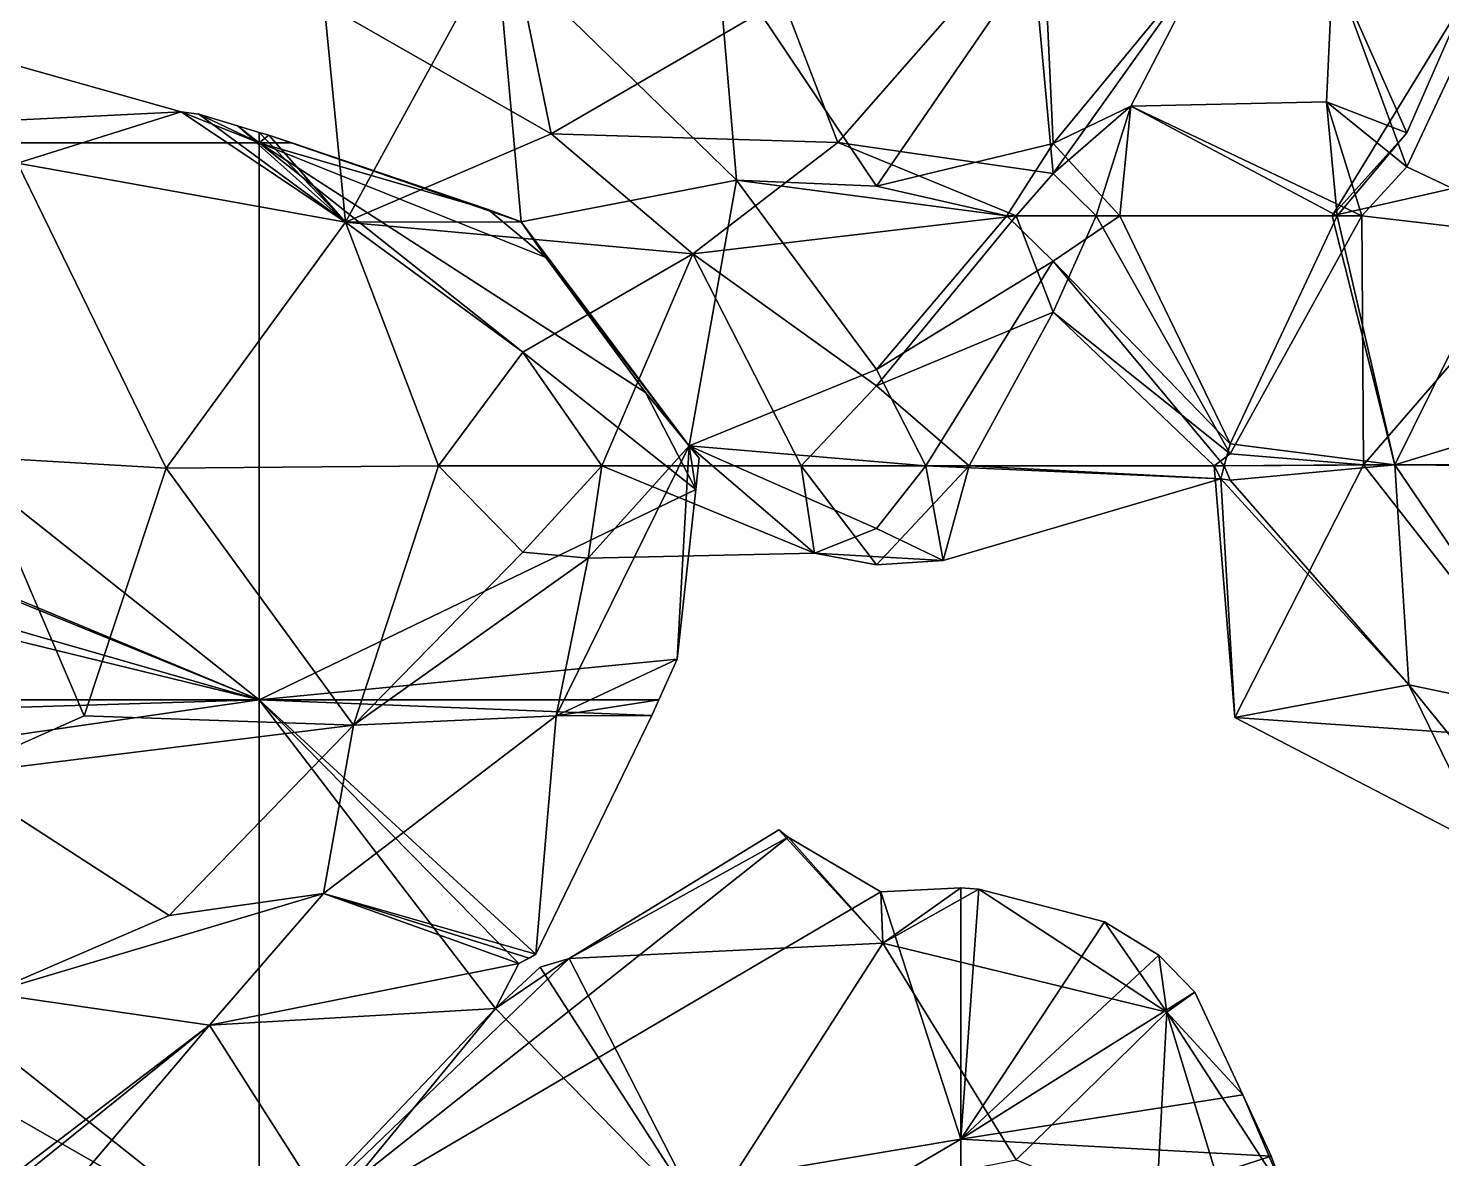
# Model space of a CAD drawing. Extents: x 290034 to 295698, y 4553723 to 4561693.
# Drawn here: x 293803.6 to 293904.3, y 4558483.4 to 4558563.9 of the extents above; entities that cross this region are included whole.
import ezdxf

# ---------------------------------------------------------------- set-up
doc = ezdxf.new("R2010")
doc.units = 0
doc.layers.add('Au_ppm_Pref_-_0_2', color=7, linetype='CONTINUOUS')

msp = doc.modelspace()

# ---------------------------------------------------------------- linework, layer by layer
at = {"layer": 'Au_ppm_Pref_-_0_2'}
for points in [[(293896.49, 4558568.38, 1942.16), (293901.78, 4558554.06, 1940.99), (293910.86, 4558573.45, 1940.48)], [(293910.86, 4558573.45, 1940.48), (293901.78, 4558554.06, 1940.99), (293912.62, 4558548.92, 1937.34)], [(293874.94, 4558571.44, 1937.21), (293857.31, 4558566, 1934.6), (293861.24, 4558555.79, 1936.67)], [(293876.58, 4558553.57, 1941.16), (293874.94, 4558571.44, 1937.21), (293861.24, 4558555.79, 1936.67)], [(293876.58, 4558553.57, 1941.16), (293887.79, 4558569.32, 1942.16), (293874.94, 4558571.44, 1937.21)], [(293863.99, 4558552.66, 1947.4), (293852.61, 4558569.62, 1947.11), (293875.92, 4558570.03, 1947.24)], [(293863.99, 4558552.66, 1947.4), (293875.92, 4558570.03, 1947.24), (293876.58, 4558555.72, 1943.88)], [(293887.79, 4558569.32, 1942.16), (293876.58, 4558555.72, 1943.88), (293875.92, 4558570.03, 1947.24)], [(293826.17, 4558550.11, 1942), (293824.63, 4558565.63, 1935.9), (293836.92, 4558569.78, 1943.77)], [(293826.17, 4558550.11, 1942), (293836.92, 4558569.78, 1943.77), (293838.67, 4558550.13, 1947.88)], [(293852.61, 4558569.62, 1947.11), (293854.01, 4558553.09, 1944.24), (293836.92, 4558569.78, 1943.77)], [(293836.92, 4558569.78, 1943.77), (293854.01, 4558553.09, 1944.24), (293838.67, 4558550.13, 1947.88)], [(293852.61, 4558569.62, 1947.11), (293863.99, 4558552.66, 1947.4), (293854.01, 4558553.09, 1944.24)], [(293876.58, 4558553.57, 1941.16), (293882.1, 4558558.37, 1942.16), (293887.79, 4558569.32, 1942.16)], [(293887.79, 4558569.32, 1942.16), (293882.1, 4558558.37, 1942.16), (293876.58, 4558555.72, 1943.88)], [(293896.49, 4558568.38, 1942.16), (293901.78, 4558556.46, 1944.12), (293896.04, 4558558.69, 1942.16)], [(293896.49, 4558568.38, 1942.16), (293896.04, 4558558.69, 1942.16), (293901.78, 4558554.06, 1940.99)], [(293896.49, 4558568.38, 1942.16), (293906.06, 4558566.31, 1947.29), (293901.78, 4558556.46, 1944.12)], [(293840.81, 4558556.41, 1937.22), (293838.56, 4558567.38, 1930.2), (293824.63, 4558565.63, 1935.9)], [(293840.81, 4558556.41, 1937.22), (293857.31, 4558566, 1934.6), (293838.56, 4558567.38, 1930.2)], [(293840.81, 4558556.41, 1937.22), (293861.24, 4558555.79, 1936.67), (293857.31, 4558566, 1934.6)], [(293901.78, 4558556.46, 1944.12), (293906.06, 4558566.31, 1947.29), (293896.46, 4558550.56, 1948.1)], [(293896.46, 4558550.56, 1948.1), (293906.06, 4558566.31, 1947.29), (293911.4, 4558553.95, 1950.64)], [(293840.81, 4558556.41, 1937.22), (293824.63, 4558565.63, 1935.9), (293826.17, 4558550.11, 1942)], [(293770, 4558555.75, 1946.25), (293801.55, 4558561.6, 1947.05), (293814.45, 4558557.97, 1947.7)], [(293802.8, 4558554.31, 1941.85), (293814.45, 4558557.97, 1947.7), (293801.55, 4558561.6, 1947.05)], [(293770, 4558555.75, 1946.25), (293814.45, 4558557.97, 1947.7), (293820, 4558555.75, 1948.01)], [(293802.8, 4558554.31, 1941.85), (293826.17, 4558550.11, 1942), (293814.45, 4558557.97, 1947.7)], [(293814.45, 4558557.97, 1947.7), (293815.71, 4558557.79, 1947.75), (293820, 4558555.75, 1948.01)], [(293814.45, 4558557.97, 1947.7), (293826.17, 4558550.11, 1942), (293815.71, 4558557.79, 1947.75)], [(293876.58, 4558553.57, 1941.16), (293879.63, 4558550.56, 1940.72), (293882.1, 4558558.37, 1942.16)], [(293882.1, 4558558.37, 1942.16), (293881.33, 4558550.56, 1944.4), (293876.58, 4558555.72, 1943.88)], [(293882.1, 4558558.37, 1942.16), (293879.63, 4558550.56, 1940.72), (293898.56, 4558550.56, 1940.64)], [(293882.1, 4558558.37, 1942.16), (293896.82, 4558550.56, 1944.5), (293881.33, 4558550.56, 1944.4)], [(293882.1, 4558558.37, 1942.16), (293896.04, 4558558.69, 1942.16), (293896.82, 4558550.56, 1944.5)], [(293882.1, 4558558.37, 1942.16), (293898.56, 4558550.56, 1940.64), (293896.04, 4558558.69, 1942.16)], [(293896.04, 4558558.69, 1942.16), (293901.78, 4558556.46, 1944.12), (293896.82, 4558550.56, 1944.5)], [(293896.04, 4558558.69, 1942.16), (293898.56, 4558550.56, 1940.64), (293901.78, 4558554.06, 1940.99)], [(293815.71, 4558557.79, 1947.75), (293818.47, 4558556.96, 1947.89), (293820, 4558555.75, 1948.01)], [(293818.47, 4558556.96, 1947.89), (293815.71, 4558557.79, 1947.75), (293826.17, 4558550.11, 1942)], [(293820, 4558556.49, 1947.96), (293820, 4558555.75, 1948.01), (293818.47, 4558556.96, 1947.89)], [(293820, 4558556.49, 1947.96), (293818.47, 4558556.96, 1947.89), (293826.17, 4558550.11, 1942)], [(293820.69, 4558556.3, 1948.01), (293820, 4558555.75, 1948.01), (293820, 4558556.49, 1947.96)], [(293820.69, 4558556.3, 1948.01), (293820, 4558556.49, 1947.96), (293826.17, 4558550.11, 1942)], [(293820, 4558555.75, 1948.01), (293820.69, 4558556.3, 1948.01), (293822.33, 4558555.75, 1948.13)], [(293820.69, 4558556.3, 1948.01), (293826.17, 4558550.11, 1942), (293838.67, 4558550.13, 1947.88)], [(293820.69, 4558556.3, 1948.01), (293838.67, 4558550.13, 1947.88), (293822.33, 4558555.75, 1948.13)], [(293850.9, 4558547.85, 1939.65), (293840.81, 4558556.41, 1937.22), (293826.17, 4558550.11, 1942)], [(293861.24, 4558555.79, 1936.67), (293840.81, 4558556.41, 1937.22), (293850.9, 4558547.85, 1939.65)], [(293901.78, 4558556.46, 1944.12), (293896.46, 4558550.56, 1948.1), (293896.82, 4558550.56, 1944.5)], [(293770, 4558555.75, 1946.25), (293820, 4558516.06, 1951.59), (293770, 4558536.87, 1947.18)], [(293770, 4558555.75, 1946.25), (293820, 4558555.75, 1948.01), (293820, 4558516.06, 1951.59)], [(293820, 4558555.75, 1948.01), (293851.11, 4558531.06, 1951.36), (293820, 4558516.06, 1951.59)], [(293836.33, 4558551.02, 1949.19), (293820, 4558555.75, 1948.01), (293822.33, 4558555.75, 1948.13)], [(293836.33, 4558551.02, 1949.19), (293840.44, 4558547.58, 1949.65), (293820, 4558555.75, 1948.01)], [(293840.44, 4558547.58, 1949.65), (293847.53, 4558537.96, 1950.69), (293820, 4558555.75, 1948.01)], [(293847.53, 4558537.96, 1950.69), (293851.11, 4558531.06, 1951.36), (293820, 4558555.75, 1948.01)], [(293822.33, 4558555.75, 1948.13), (293838.67, 4558550.13, 1947.88), (293836.33, 4558551.02, 1949.19)], [(293861.24, 4558555.79, 1936.67), (293850.9, 4558547.85, 1939.65), (293873.93, 4558550.56, 1940.91)], [(293876.58, 4558553.57, 1941.16), (293861.24, 4558555.79, 1936.67), (293873.93, 4558550.56, 1940.91)], [(293863.99, 4558552.66, 1947.4), (293876.58, 4558555.72, 1943.88), (293873.27, 4558550.56, 1943.72)], [(293881.33, 4558550.56, 1944.4), (293873.27, 4558550.56, 1943.72), (293876.58, 4558555.72, 1943.88)], [(293802.8, 4558554.31, 1941.85), (293799.64, 4558533.39, 1938.45), (293813.39, 4558532.57, 1939.77)], [(293826.17, 4558550.11, 1942), (293802.8, 4558554.31, 1941.85), (293813.39, 4558532.57, 1939.77)], [(293896.46, 4558550.56, 1948.1), (293911.4, 4558553.95, 1950.64), (293900.92, 4558532.81, 1948.72)], [(293898.56, 4558550.56, 1940.64), (293912.62, 4558548.92, 1937.34), (293901.78, 4558554.06, 1940.99)], [(293914.38, 4558536.92, 1952.64), (293900.92, 4558532.81, 1948.72), (293911.4, 4558553.95, 1950.64)], [(293850.64, 4558534.16, 1946.84), (293838.67, 4558550.13, 1947.88), (293854.01, 4558553.09, 1944.24)], [(293854.01, 4558553.09, 1944.24), (293863.99, 4558539.62, 1944.45), (293850.64, 4558534.16, 1946.84)], [(293863.99, 4558552.66, 1947.4), (293873.27, 4558550.56, 1943.72), (293854.01, 4558553.09, 1944.24)], [(293873.27, 4558550.56, 1943.72), (293863.99, 4558539.62, 1944.45), (293854.01, 4558553.09, 1944.24)], [(293876.58, 4558553.57, 1941.16), (293873.93, 4558550.56, 1940.91), (293879.63, 4558550.56, 1940.72)], [(293838.67, 4558550.13, 1947.88), (293840.44, 4558547.58, 1949.65), (293836.33, 4558551.02, 1949.19)], [(293813.39, 4558532.57, 1939.77), (293832.79, 4558532.74, 1939.33), (293826.17, 4558550.11, 1942)], [(293826.17, 4558550.11, 1942), (293832.79, 4558532.74, 1939.33), (293838.79, 4558540.85, 1939.46)], [(293826.17, 4558550.11, 1942), (293838.79, 4558540.85, 1939.46), (293850.9, 4558547.85, 1939.65)], [(293840.44, 4558547.58, 1949.65), (293838.67, 4558550.13, 1947.88), (293850.64, 4558534.16, 1946.84)], [(293863.99, 4558538.44, 1940.26), (293873.93, 4558550.56, 1940.91), (293850.9, 4558547.85, 1939.65)], [(293876.58, 4558543.69, 1939.87), (293873.93, 4558550.56, 1940.91), (293863.99, 4558538.44, 1940.26)], [(293876.58, 4558547.33, 1943.24), (293863.99, 4558539.62, 1944.45), (293873.27, 4558550.56, 1943.72)], [(293876.58, 4558547.33, 1943.24), (293873.27, 4558550.56, 1943.72), (293881.33, 4558550.56, 1944.4)], [(293876.58, 4558543.69, 1939.87), (293879.63, 4558550.56, 1940.72), (293873.93, 4558550.56, 1940.91)], [(293876.58, 4558543.69, 1939.87), (293889.18, 4558533.6, 1941.87), (293879.63, 4558550.56, 1940.72)], [(293876.58, 4558547.33, 1943.24), (293881.33, 4558550.56, 1944.4), (293889.18, 4558534.31, 1942.68)], [(293879.63, 4558550.56, 1940.72), (293889.18, 4558533.6, 1941.87), (293898.56, 4558550.56, 1940.64)], [(293881.33, 4558550.56, 1944.4), (293896.82, 4558550.56, 1944.5), (293889.18, 4558534.31, 1942.68)], [(293898.68, 4558532.81, 1935.17), (293898.56, 4558550.56, 1940.64), (293889.18, 4558533.6, 1941.87)], [(293896.82, 4558550.56, 1944.5), (293900.92, 4558532.81, 1948.72), (293889.18, 4558534.31, 1942.68)], [(293896.82, 4558550.56, 1944.5), (293896.46, 4558550.56, 1948.1), (293900.92, 4558532.81, 1948.72)], [(293898.56, 4558550.56, 1940.64), (293898.68, 4558532.81, 1935.17), (293912.62, 4558548.92, 1937.34)], [(293912.62, 4558548.92, 1937.34), (293898.68, 4558532.81, 1935.17), (293914.37, 4558532.82, 1930.29)], [(293838.79, 4558540.85, 1939.46), (293844.41, 4558532.74, 1939.51), (293850.9, 4558547.85, 1939.65)], [(293844.41, 4558532.74, 1939.51), (293858.62, 4558532.74, 1939.63), (293850.9, 4558547.85, 1939.65)], [(293863.99, 4558538.44, 1940.26), (293850.9, 4558547.85, 1939.65), (293858.62, 4558532.74, 1939.63)], [(293840.44, 4558547.58, 1949.65), (293850.64, 4558534.16, 1946.84), (293847.53, 4558537.96, 1950.69)], [(293876.58, 4558547.33, 1943.24), (293867.51, 4558532.74, 1943.82), (293863.99, 4558539.62, 1944.45)], [(293876.58, 4558547.33, 1943.24), (293888.76, 4558532.74, 1942.36), (293867.51, 4558532.74, 1943.82)], [(293876.58, 4558547.33, 1943.24), (293889.18, 4558534.31, 1942.68), (293888.76, 4558532.74, 1942.36)], [(293876.58, 4558543.69, 1939.87), (293863.99, 4558538.44, 1940.26), (293870.59, 4558532.74, 1939.04)], [(293888.04, 4558532.74, 1941.62), (293876.58, 4558543.69, 1939.87), (293870.59, 4558532.74, 1939.04)], [(293876.58, 4558543.69, 1939.87), (293888.04, 4558532.74, 1941.62), (293889.18, 4558533.6, 1941.87)], [(293838.79, 4558540.85, 1939.46), (293832.79, 4558532.74, 1939.33), (293844.41, 4558532.74, 1939.51)], [(293867.51, 4558532.74, 1943.82), (293850.64, 4558534.16, 1946.84), (293863.99, 4558539.62, 1944.45)], [(293851.36, 4558533.3, 1951.21), (293851.11, 4558531.06, 1951.36), (293847.53, 4558537.96, 1950.69)], [(293847.53, 4558537.96, 1950.69), (293850.64, 4558534.16, 1946.84), (293851.36, 4558533.3, 1951.21)], [(293870.59, 4558532.74, 1939.04), (293863.99, 4558538.44, 1940.26), (293858.62, 4558532.74, 1939.63)], [(293770.07, 4558536.41, 1947.21), (293770, 4558536.87, 1947.18), (293820, 4558516.06, 1951.59)], [(293914.38, 4558536.92, 1952.64), (293927.46, 4558532.59, 1949.54), (293900.92, 4558532.81, 1948.72)], [(293771.12, 4558530.11, 1947.59), (293770.07, 4558536.41, 1947.21), (293820, 4558516.06, 1951.59)], [(293850.64, 4558534.16, 1946.84), (293841.17, 4558514.92, 1947.68), (293849.79, 4558518.96, 1952.4)], [(293850.64, 4558534.16, 1946.84), (293843.44, 4558526.16, 1942.16), (293841.17, 4558514.92, 1947.68)], [(293859.58, 4558526.51, 1942.16), (293843.44, 4558526.16, 1942.16), (293850.64, 4558534.16, 1946.84)], [(293850.64, 4558534.16, 1946.84), (293849.79, 4558518.96, 1952.4), (293851.11, 4558531.06, 1951.36)], [(293851.36, 4558533.3, 1951.21), (293850.64, 4558534.16, 1946.84), (293851.11, 4558531.06, 1951.36)], [(293867.51, 4558532.74, 1943.82), (293863.99, 4558528.28, 1943.65), (293850.64, 4558534.16, 1946.84)], [(293859.58, 4558526.51, 1942.16), (293850.64, 4558534.16, 1946.84), (293863.99, 4558528.28, 1943.65)], [(293889.18, 4558534.31, 1942.68), (293900.92, 4558532.81, 1948.72), (293888.76, 4558532.74, 1942.36)], [(293799.64, 4558533.39, 1938.45), (293798.1, 4558510.72, 1941.24), (293807.55, 4558514.93, 1939.07)], [(293807.55, 4558514.93, 1939.07), (293813.39, 4558532.57, 1939.77), (293799.64, 4558533.39, 1938.45)], [(293832.79, 4558532.74, 1939.33), (293813.39, 4558532.57, 1939.77), (293826.74, 4558514.26, 1941.56)], [(293838.79, 4558526.6, 1940.11), (293832.79, 4558532.74, 1939.33), (293826.74, 4558514.26, 1941.56)], [(293844.41, 4558532.74, 1939.51), (293832.79, 4558532.74, 1939.33), (293838.79, 4558526.6, 1940.11)], [(293843.44, 4558526.16, 1942.16), (293844.41, 4558532.74, 1939.51), (293838.79, 4558526.6, 1940.11)], [(293844.41, 4558532.74, 1939.51), (293843.44, 4558526.16, 1942.16), (293859.58, 4558526.51, 1942.16)], [(293844.41, 4558532.74, 1939.51), (293859.58, 4558526.51, 1942.16), (293858.62, 4558532.74, 1939.63)], [(293870.59, 4558532.74, 1939.04), (293858.62, 4558532.74, 1939.63), (293863.99, 4558525.68, 1939.81)], [(293859.58, 4558526.51, 1942.16), (293863.99, 4558525.68, 1939.81), (293858.62, 4558532.74, 1939.63)], [(293870.59, 4558532.74, 1939.04), (293863.99, 4558525.68, 1939.81), (293868.75, 4558526.01, 1942.16)], [(293867.51, 4558532.74, 1943.82), (293868.75, 4558526.01, 1942.16), (293863.99, 4558528.28, 1943.65)], [(293867.51, 4558532.74, 1943.82), (293888.76, 4558532.74, 1942.36), (293888.53, 4558531.82, 1942.16)], [(293867.51, 4558532.74, 1943.82), (293888.53, 4558531.82, 1942.16), (293868.75, 4558526.01, 1942.16)], [(293870.59, 4558532.74, 1939.04), (293868.75, 4558526.01, 1942.16), (293888.53, 4558531.82, 1942.16)], [(293870.59, 4558532.74, 1939.04), (293888.53, 4558531.82, 1942.16), (293888.04, 4558532.74, 1941.62)], [(293888.04, 4558532.74, 1941.62), (293898.68, 4558532.81, 1935.17), (293889.18, 4558533.6, 1941.87)], [(293898.68, 4558532.81, 1935.17), (293888.04, 4558532.74, 1941.62), (293889.51, 4558514.82, 1936.36)], [(293888.04, 4558532.74, 1941.62), (293888.53, 4558531.82, 1942.16), (293889.51, 4558514.82, 1936.36)], [(293888.76, 4558532.74, 1942.36), (293889.18, 4558531.72, 1942.5), (293888.53, 4558531.82, 1942.16)], [(293888.76, 4558532.74, 1942.36), (293900.92, 4558532.81, 1948.72), (293889.18, 4558531.72, 1942.5)], [(293889.18, 4558531.72, 1942.5), (293900.92, 4558532.81, 1948.72), (293901.91, 4558517.15, 1942.27)], [(293889.51, 4558514.82, 1936.36), (293914.13, 4558513.11, 1933.93), (293898.68, 4558532.81, 1935.17)], [(293914.37, 4558532.82, 1930.29), (293898.68, 4558532.81, 1935.17), (293914.13, 4558513.11, 1933.93)], [(293927.46, 4558532.59, 1949.54), (293913.16, 4558514.8, 1949.01), (293900.92, 4558532.81, 1948.72)], [(293901.91, 4558517.15, 1942.27), (293900.92, 4558532.81, 1948.72), (293913.16, 4558514.8, 1949.01)], [(293813.39, 4558532.57, 1939.77), (293807.55, 4558514.93, 1939.07), (293826.74, 4558514.26, 1941.56)], [(293889.18, 4558531.72, 1942.5), (293901.91, 4558517.15, 1942.27), (293888.53, 4558531.82, 1942.16)], [(293888.53, 4558531.82, 1942.16), (293901.91, 4558517.15, 1942.27), (293889.51, 4558514.82, 1936.36)], [(293820, 4558516.06, 1951.59), (293851.11, 4558531.06, 1951.36), (293849.79, 4558518.96, 1952.4)], [(293771.57, 4558527.9, 1947.73), (293771.12, 4558530.11, 1947.59), (293820, 4558516.06, 1951.59)], [(293775.6, 4558516.06, 1948.58), (293771.57, 4558527.9, 1947.73), (293820, 4558516.06, 1951.59)], [(293868.75, 4558526.01, 1942.16), (293859.58, 4558526.51, 1942.16), (293863.99, 4558528.28, 1943.65)], [(293843.44, 4558526.16, 1942.16), (293838.79, 4558526.6, 1940.11), (293826.74, 4558514.26, 1941.56)], [(293843.44, 4558526.16, 1942.16), (293826.74, 4558514.26, 1941.56), (293841.17, 4558514.92, 1947.68)], [(293868.75, 4558526.01, 1942.16), (293863.99, 4558525.68, 1939.81), (293859.58, 4558526.51, 1942.16)], [(293820, 4558516.06, 1951.59), (293849.79, 4558518.96, 1952.4), (293848.48, 4558516.06, 1952.62)], [(293849.79, 4558518.96, 1952.4), (293841.17, 4558514.92, 1947.68), (293848.48, 4558516.06, 1952.62)], [(293901.91, 4558517.15, 1942.27), (293907.65, 4558505.4, 1936.22), (293889.51, 4558514.82, 1936.36)], [(293913.16, 4558514.8, 1949.01), (293915.54, 4558500.32, 1942.3), (293901.91, 4558517.15, 1942.27)], [(293901.91, 4558517.15, 1942.27), (293915.54, 4558500.32, 1942.3), (293907.65, 4558505.4, 1936.22)], [(293776.02, 4558514.71, 1948.73), (293775.6, 4558516.06, 1948.58), (293820, 4558516.06, 1951.59)], [(293820, 4558516.06, 1951.59), (293777.67, 4558509.97, 1949.26), (293776.02, 4558514.71, 1948.73)], [(293820, 4558476.38, 1955.07), (293777.67, 4558509.97, 1949.26), (293820, 4558516.06, 1951.59)], [(293848.48, 4558516.06, 1952.62), (293847.98, 4558514.95, 1952.69), (293820, 4558516.06, 1951.59)], [(293820, 4558516.06, 1951.59), (293838.5, 4558497.29, 1953.9), (293836.85, 4558494.08, 1954.12)], [(293838.5, 4558497.29, 1953.9), (293820, 4558516.06, 1951.59), (293839.73, 4558497.95, 1953.89)], [(293820, 4558516.06, 1951.59), (293847.98, 4558514.95, 1952.69), (293839.73, 4558497.95, 1953.89)], [(293820, 4558516.06, 1951.59), (293836.85, 4558494.08, 1954.12), (293820, 4558476.38, 1955.07)], [(293848.48, 4558516.06, 1952.62), (293841.17, 4558514.92, 1947.68), (293847.98, 4558514.95, 1952.69)], [(293798.1, 4558510.72, 1941.24), (293826.74, 4558514.26, 1941.56), (293807.55, 4558514.93, 1939.07)], [(293824.58, 4558502.27, 1949.06), (293839.73, 4558497.95, 1953.89), (293841.17, 4558514.92, 1947.68)], [(293826.74, 4558514.26, 1941.56), (293824.58, 4558502.27, 1949.06), (293841.17, 4558514.92, 1947.68)], [(293847.98, 4558514.95, 1952.69), (293841.17, 4558514.92, 1947.68), (293839.73, 4558497.95, 1953.89)], [(293914.13, 4558513.11, 1933.93), (293889.51, 4558514.82, 1936.36), (293907.65, 4558505.4, 1936.22)], [(293826.74, 4558514.26, 1941.56), (293798.1, 4558510.72, 1941.24), (293813.59, 4558500.7, 1943.36)], [(293824.58, 4558502.27, 1949.06), (293826.74, 4558514.26, 1941.56), (293813.59, 4558500.7, 1943.36)], [(293798.1, 4558510.72, 1941.24), (293800.76, 4558495.16, 1947.46), (293813.59, 4558500.7, 1943.36)], [(293788.16, 4558494.62, 1951.05), (293777.67, 4558509.97, 1949.26), (293820, 4558476.38, 1955.07)], [(293857.69, 4558506.29, 1953.8), (293842.09, 4558497.64, 1954), (293857.03, 4558506.81, 1953.73)], [(293842.09, 4558497.64, 1954), (293864.43, 4558498.73, 1953.6), (293857.03, 4558506.81, 1953.73)], [(293857.03, 4558506.81, 1953.73), (293864.43, 4558498.73, 1953.6), (293857.69, 4558506.29, 1953.8)], [(293820, 4558476.38, 1955.07), (293842.09, 4558497.64, 1954), (293857.69, 4558506.29, 1953.8)], [(293820, 4558476.38, 1955.07), (293857.69, 4558506.29, 1953.8), (293864.31, 4558502.4, 1955.06)], [(293857.69, 4558506.29, 1953.8), (293864.43, 4558498.73, 1953.6), (293864.31, 4558502.4, 1955.06)], [(293864.31, 4558502.4, 1955.06), (293870, 4558502.68, 1955.56), (293870, 4558484.77, 1958.47)], [(293864.31, 4558502.4, 1955.06), (293864.43, 4558498.73, 1953.6), (293870, 4558502.68, 1955.56)], [(293870, 4558502.68, 1955.56), (293864.43, 4558498.73, 1953.6), (293871.29, 4558502.58, 1955.61)], [(293871.29, 4558502.58, 1955.61), (293864.43, 4558498.73, 1953.6), (293884.68, 4558493.82, 1955.07)], [(293870, 4558502.68, 1955.56), (293871.29, 4558502.58, 1955.61), (293870, 4558484.77, 1958.47)], [(293871.29, 4558502.58, 1955.61), (293880.24, 4558500.26, 1956.21), (293870, 4558484.77, 1958.47)], [(293871.29, 4558502.58, 1955.61), (293884.68, 4558493.82, 1955.07), (293880.24, 4558500.26, 1956.21)], [(293813.59, 4558500.7, 1943.36), (293800.76, 4558495.16, 1947.46), (293824.58, 4558502.27, 1949.06)], [(293800.76, 4558495.16, 1947.46), (293816.46, 4558492.9, 1951.28), (293824.58, 4558502.27, 1949.06)], [(293838.5, 4558497.29, 1953.9), (293824.58, 4558502.27, 1949.06), (293816.46, 4558492.9, 1951.28)], [(293820, 4558476.38, 1955.07), (293864.31, 4558502.4, 1955.06), (293870, 4558484.77, 1958.47)], [(293838.5, 4558497.29, 1953.9), (293839.24, 4558497.67, 1953.9), (293824.58, 4558502.27, 1949.06)], [(293839.24, 4558497.67, 1953.9), (293839.73, 4558497.95, 1953.89), (293824.58, 4558502.27, 1949.06)], [(293880.24, 4558500.26, 1956.21), (293884.1, 4558497.89, 1956.7), (293870, 4558484.77, 1958.47)], [(293884.68, 4558493.82, 1955.07), (293884.1, 4558497.89, 1956.7), (293880.24, 4558500.26, 1956.21)], [(293842.09, 4558497.64, 1954), (293851.72, 4558478.88, 1951.75), (293864.43, 4558498.73, 1953.6)], [(293851.72, 4558478.88, 1951.75), (293873.93, 4558483.3, 1951.45), (293864.43, 4558498.73, 1953.6)], [(293873.93, 4558483.3, 1951.45), (293884.68, 4558493.82, 1955.07), (293864.43, 4558498.73, 1953.6)], [(293836.85, 4558494.08, 1954.12), (293842.09, 4558497.64, 1954), (293820, 4558476.38, 1955.07)], [(293836.85, 4558494.08, 1954.12), (293840.02, 4558497.02, 1953.98), (293842.09, 4558497.64, 1954)], [(293839.24, 4558497.67, 1953.9), (293838.5, 4558497.29, 1953.9), (293839.73, 4558497.95, 1953.89)], [(293842.09, 4558497.64, 1954), (293840.02, 4558497.02, 1953.98), (293851.72, 4558478.88, 1951.75)], [(293884.1, 4558497.89, 1956.7), (293886.68, 4558495.24, 1957.19), (293870, 4558484.77, 1958.47)], [(293884.1, 4558497.89, 1956.7), (293884.68, 4558493.82, 1955.07), (293886.68, 4558495.24, 1957.19)], [(293816.46, 4558492.9, 1951.28), (293836.85, 4558494.08, 1954.12), (293838.5, 4558497.29, 1953.9)], [(293840.02, 4558497.02, 1953.98), (293836.85, 4558494.08, 1954.12), (293851.72, 4558478.88, 1951.75)], [(293804.39, 4558478.67, 1953.44), (293800.14, 4558479.74, 1952.97), (293788.16, 4558494.62, 1951.05)], [(293804.39, 4558478.67, 1953.44), (293788.16, 4558494.62, 1951.05), (293820, 4558476.38, 1955.07)], [(293800.76, 4558495.16, 1947.46), (293798.6, 4558479.28, 1952.84), (293816.46, 4558492.9, 1951.28)], [(293886.68, 4558495.24, 1957.19), (293890.08, 4558487.92, 1958.47), (293870, 4558484.77, 1958.47)], [(293886.68, 4558495.24, 1957.19), (293884.68, 4558493.82, 1955.07), (293890.08, 4558487.92, 1958.47)], [(293824.94, 4558479.58, 1954.47), (293836.85, 4558494.08, 1954.12), (293816.46, 4558492.9, 1951.28)], [(293824.94, 4558479.58, 1954.47), (293851.72, 4558478.88, 1951.75), (293836.85, 4558494.08, 1954.12)], [(293884.68, 4558493.82, 1955.07), (293873.93, 4558483.3, 1951.45), (293883.89, 4558479.29, 1950.6)], [(293889.09, 4558479.29, 1954.04), (293884.68, 4558493.82, 1955.07), (293883.89, 4558479.29, 1950.6)], [(293890.08, 4558487.92, 1958.47), (293884.68, 4558493.82, 1955.07), (293893.15, 4558480.75, 1959.48)], [(293889.09, 4558479.29, 1954.04), (293893.15, 4558480.75, 1959.48), (293884.68, 4558493.82, 1955.07)], [(293798.6, 4558479.28, 1952.84), (293800.14, 4558479.74, 1952.97), (293816.46, 4558492.9, 1951.28)], [(293800.14, 4558479.74, 1952.97), (293804.39, 4558478.67, 1953.44), (293816.46, 4558492.9, 1951.28)], [(293816.46, 4558492.9, 1951.28), (293804.39, 4558478.67, 1953.44), (293824.94, 4558479.58, 1954.47)], [(293870, 4558484.77, 1958.47), (293890.08, 4558487.92, 1958.47), (293892.11, 4558483.55, 1959.23)], [(293890.08, 4558487.92, 1958.47), (293893.15, 4558480.75, 1959.48), (293892.11, 4558483.55, 1959.23)], [(293870, 4558484.77, 1958.47), (293855.7, 4558476.38, 1958.47), (293820, 4558476.38, 1955.07)], [(293870, 4558484.77, 1958.47), (293870, 4558476.38, 1959.83), (293855.7, 4558476.38, 1958.47)], [(293870, 4558484.77, 1958.47), (293892.11, 4558483.55, 1959.23), (293870, 4558476.38, 1959.83)], [(293892.11, 4558483.55, 1959.23), (293893.15, 4558480.75, 1959.48), (293870, 4558476.38, 1959.83)]]:
    msp.add_3dface(points, dxfattribs=at)

doc.saveas('drawing.dxf')
